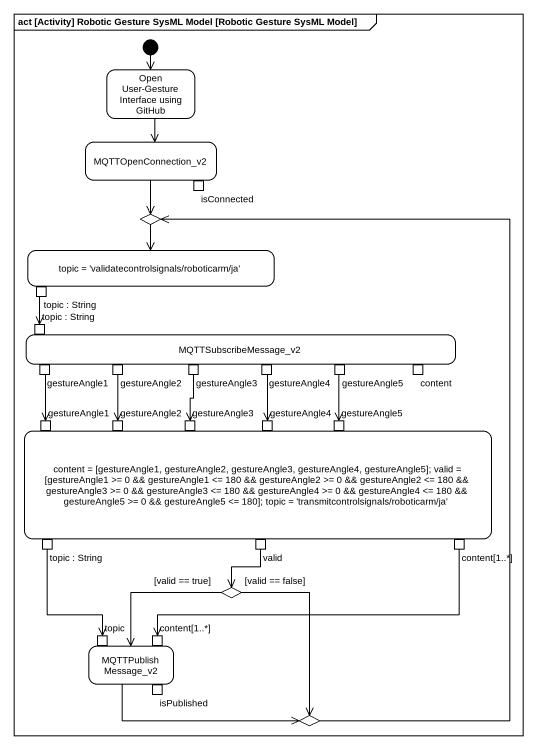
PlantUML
@startuml
mainframe act [Activity] Robotic Gesture SysML Model [Robotic Gesture SysML Model]
hide empty description
state "Open User-Gesture Interface using GitHub" as Open_User_Gesture_Interface
state MQTTOpenConnection_v2 {
  state isConnected <<outputPin>>
}
state choice1 <<choice>>
state "topic = 'validatecontrolsignals/roboticarm/ja'" as topic_validatecontrolsignals {
  state "topic : String" as topic_String <<outputPin>>
}
state MQTTSubscribeMessage_v2 {
  state "topic : String" as topic_String_2 <<inputPin>>
  state gestureAngle1 <<outputPin>>
  state gestureAngle2 <<outputPin>>
  state gestureAngle3 <<outputPin>>
  state gestureAngle4 <<outputPin>>
  state gestureAngle5 <<outputPin>>
  state content <<outputPin>>
}
state "content = [gestureAngle1, gestureAngle2, gestureAngle3, gestureAngle4, gestureAngle5]; valid = [gestureAngle1 >= 0 && gestureAngle1 <= 180 && gestureAngle2 >= 0 && gestureAngle2 <= 180 && gestureAngle3 >= 0 && gestureAngle3 <= 180 && gestureAngle4 >= 0 && gestureAngle4 <= 180 && gestureAngle5 >= 0 && gestureAngle5 <= 180]; topic = 'transmitcontrolsignals/roboticarm/ja'" as content_gestureAngle1 {
  state "gestureAngle1" as gestureAngle1_2 <<inputPin>>
  state "gestureAngle2" as gestureAngle2_2 <<inputPin>>
  state "gestureAngle3" as gestureAngle3_2 <<inputPin>>
  state "gestureAngle4" as gestureAngle4_2 <<inputPin>>
  state "gestureAngle5" as gestureAngle5_2 <<inputPin>>
  state "topic : String" as topic_String_3 <<outputPin>>
  state valid <<outputPin>>
  state "content[1..*]" as content_1 <<outputPin>>
}
state choice2 <<choice>>
state MQTTPublishMessage_v2 {
  state topic <<inputPin>>
  state "content[1..*]" as content_1_2 <<inputPin>>
  state isPublished <<outputPin>>
}
state choice3 <<choice>>
[*] --> Open_User_Gesture_Interface
Open_User_Gesture_Interface --> MQTTOpenConnection_v2
MQTTOpenConnection_v2 --> choice1
choice1 --> topic_validatecontrolsignals
topic_String --> topic_String_2
gestureAngle1 --> gestureAngle1_2
gestureAngle2 --> gestureAngle2_2
gestureAngle3 --> gestureAngle3_2
gestureAngle4 --> gestureAngle4_2
gestureAngle5 --> gestureAngle5_2
topic_String_3 --> topic
valid --> choice2
content_1 -left-> content_1_2
choice2 --> MQTTPublishMessage_v2 : [valid == true]
choice2 --> choice3 : [valid == false]
MQTTPublishMessage_v2 -right-> choice3
choice3 -up-> choice1
@enduml
